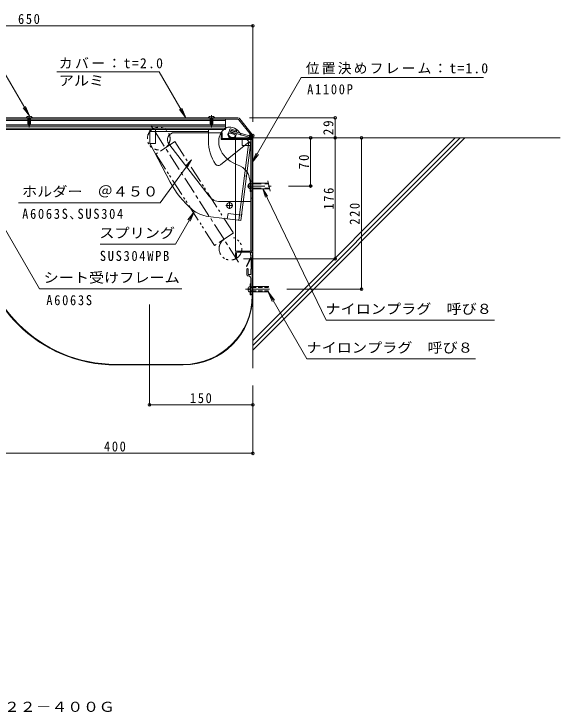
# Model space of a CAD drawing. Units: millimetres, scale not verified. Extents: x -755 to 657, y -677 to 339.
# Drawn here: x -137 to 657, y -677 to 339 of the extents above; entities that cross this region are included whole.
import ezdxf
from ezdxf.enums import TextEntityAlignment as Align

# ---------------------------------------------------------------- set-up
doc = ezdxf.new("R2010")
doc.units = ezdxf.units.MM
doc.header["$LTSCALE"] = 5
doc.header["$PDMODE"] = 32
doc.header["$PDSIZE"] = 4
for name, pattern in [('CHAIN1', [8, 5, -1, 1, -1]), ('CHAIN2', [12, 9, -1, 1, -1]), ('DASHED1', [1.8, 1.2, -0.6]), ('DASHED2', [3, 2, -1]), ('DASHED3', [4, 3, -1]), ('DOUBLE_CHAIN1', [8.8, 5, -1, 0.6, -0.6, 0.6, -1])]:
    doc.linetypes.add(name, pattern=pattern)
for name, color, linetype, lineweight in [('A-0', 2, 'Continuous', 9), ('A-1', 2, 'Continuous', 9), ('A-4', 4, 'Continuous', 9), ('A-5', 7, 'Continuous', 9), ('A-6', 6, 'Continuous', 5), ('A-D', 2, 'Continuous', 9), ('A-E', 4, 'Continuous', 9), ('A-F', 2, 'Continuous', 9)]:
    doc.layers.add(name, color=color, linetype=linetype, lineweight=lineweight)
doc.layers.add('F-5_F-5ﾚｲﾔ', color=2, linetype='Continuous')
doc.styles.add('ＭＳ ゴシック', font='')
doc.styles.get('ＭＳ ゴシック').set_extended_font_data('MS Gothic')

msp = doc.modelspace()

# ---------------------------------------------------------------- linework, layer by layer
at = {"layer": 'A-0'}
msp.add_line((209.89, 157.263), (209.89, 47.687), dxfattribs=at)
at = {"layer": 'A-1'}
for p, q in [((170.39, 184.263), (-399.61, 184.263)), ((170.39, 171.263), (170.39, 186.263)), ((170.39, 176.263), (-400.61, 176.263)), ((170.39, 178.263), (-399.61, 178.263)), ((170.468, 173.263), (-391.61, 173.263)), ((170.39, 171.263), (-399.61, 171.263))]:
    msp.add_line(p, q, dxfattribs=at)
at = {"layer": 'A-1', "color": 5, "lineweight": 5}
for p, q in [((166.89, 158.263), (208.89, 158.263)), ((208.89, 155.263), (208.89, -3.737))]:
    msp.add_line(p, q, dxfattribs=at)
at = {"layer": 'A-1', "color": 6, "lineweight": 5}
for p, q in [((207.89, 159.263), (177.89, 159.263)), ((208.89, 158.263), (208.89, 70.463))]:
    msp.add_line(p, q, dxfattribs=at)
at = {"layer": 'A-4', "color": 7}
for p, q in [((209.89, 322.079), (-440.11, 322.079)), ((209.89, 322.079), (209.89, 182.735)), ((73.795, 255.349), (-74.9, 255.349)), ((209.211, 123.359), (280.558, 246.936)), ((545.489, 246.936), (280.558, 246.936)), ((-114.674, 191.03), (-120.415, 204.888)), ((112.447, 188.402), (106.707, 202.26)), ((329.667, 188.263), (205.105, 188.263)), ((329.667, 188.263), (329.667, 159.263)), ((60.359, 168.263), (145.374, 168.263)), ((145.374, 168.263), (145.374, 171.263)), ((145.374, 168.263), (145.374, 154.873)), ((162.96, 120.125), (204.613, 153.453)), ((207.138, 153.164), (204.18, 153.686)), ((204.613, 153.453), (207.134, 153.136)), ((294.112, 159.263), (294.112, 89.263)), ((367.982, 159.263), (328.932, 159.263)), ((329.667, 159.263), (329.667, -16.737)), ((367.982, 159.263), (367.982, -60.737)), ((60.924, 150.788), (90.077, 94.819)), ((206.269, 148.24), (203.555, 148.719)), ((209.211, 123.359), (214.951, 137.218)), ((209.211, 123.359), (218.343, 135.26)), ((197.922, 103.901), (200.899, 103.527)), ((-186.573, 89.213), (-100.345, -60.137)), ((294.112, 89.263), (261.764, 89.263)), ((75.309, 65.05), (-130.769, 65.05)), ((124.914, 51.834), (115.782, 39.934)), ((192.803, 39.112), (145.177, 45.098)), ((97.715, 4.724), (-11.931, 4.724)), ((331.167, -16.737), (196.39, -16.737)), ((106.708, -60.137), (-100.345, -60.137)), ((367.982, -60.737), (259.514, -60.737)), ((232.473, -64.537), (238.213, -78.395)), ((59.89, -228.903), (59.89, -83.136)), ((561.497, -105.594), (316.581, -105.594)), ((533.926, -161.943), (288.71, -161.943)), ((209.89, -299.226), (209.89, -200.683)), ((59.89, -228.903), (209.89, -228.903)), ((209.89, -299.226), (-190.094, -299.226))]:
    msp.add_line(p, q, dxfattribs=at)
at = {"layer": 'A-4', "color": 3}
for p, q in [((-418.482, 188.263), (188.261, 188.263)), ((189.827, 185.508), (207.672, 163.073)), ((68.359, 171.263), (68.359, 151.263)), ((95.986, 166.763), (163.89, 166.763)), ((163.89, 166.763), (163.89, 156.763)), ((177.664, 167.979), (178.255, 169.975)), ((206.606, 161.492), (178.232, 169.897)), ((165.64, 156.763), (163.89, 156.763)), ((180.64, 158.263), (165.64, 158.263)), ((165.64, 158.263), (165.64, 156.763)), ((180.64, 158.263), (180.64, 156.763)), ((201.39, 156.763), (180.64, 156.763)), ((207.39, 150.763), (201.39, 156.763)), ((88.05, 150.678), (146.386, 74.594)), ((207.39, 150.763), (207.39, 86.763)), ((207.39, 96.513), (208.89, 96.513)), ((208.89, 86.763), (207.39, 86.763)), ((207.39, 82.013), (208.89, 82.013)), ((207.39, 66.763), (207.39, 71.763)), ((162.257, 66.763), (207.39, 66.763)), ((172.959, 41.606), (173.956, 49.544)), ((173.956, 49.544), (193.8, 47.049)), ((192.803, 39.112), (177.92, 40.983)), ((194.05, 49.034), (192.803, 39.112))]:
    msp.add_line(p, q, dxfattribs=at)
at = {"layer": 'A-4', "color": 7, "linetype": 'DASHED1'}
msp.add_line((60.359, 168.263), (145.374, 168.263), dxfattribs=at)
at = {"layer": 'A-4', "color": 5, "lineweight": 5}
for p, q in [((163.89, 166.763), (163.89, 159.763)), ((165.39, 166.763), (163.89, 166.763)), ((165.39, 166.763), (165.39, 159.763)), ((207.39, 156.763), (166.89, 156.763)), ((184.89, 156.763), (184.89, -5.237)), ((194.39, 156.763), (194.39, 148.263)), ((207.39, -3.737), (207.39, 156.763)), ((207.39, 148.263), (194.39, 148.263)), ((208.89, 96.263), (207.39, 96.263)), ((208.89, 82.263), (207.39, 82.263)), ((184.89, -5.237), (205.89, -5.237)), ((184.89, -8.237), (184.89, -16.737)), ((186.39, -8.237), (186.39, -16.737)), ((187.89, -6.737), (205.89, -6.737)), ((184.89, -16.737), (186.39, -16.737))]:
    msp.add_line(p, q, dxfattribs=at)
at = {"layer": 'A-4', "color": 6, "lineweight": 5}
for p, q in [((205.89, 159.263), (174.89, 159.263)), ((174.89, 159.263), (174.89, 158.263)), ((207.89, 158.263), (177.89, 158.263)), ((208.89, 73.263), (209.89, 73.263))]:
    msp.add_line(p, q, dxfattribs=at)
at = {"layer": 'A-4', "color": 7, "linetype": 'CHAIN2'}
for p, q in [((181.155, 60.988), (170.562, 60.988)), ((176.166, 66.166), (176.166, 55.926))]:
    msp.add_line(p, q, dxfattribs=at)
at = {"layer": 'A-4'}
for p, q in [((207.928, -6.434), (207.14, -7.222)), ((208.352, -6.434), (209.14, -7.222)), ((207.14, -10.847), (207.14, -13.847)), ((209.092, -28.617), (208.59, -14.438)), ((208.59, -28.637), (208.59, -14.438)), ((209.14, -10.847), (209.14, -12.94)), ((209.388, -14.199), (209.14, -12.94)), ((209.89, -28.617), (209.388, -14.199)), ((207.69, -28.637), (207.674, -28.568)), ((207.718, -28.756), (207.69, -28.637)), ((207.747, -28.874), (207.718, -28.756)), ((207.779, -28.991), (207.747, -28.874)), ((207.815, -29.105), (207.779, -28.991)), ((207.855, -29.218), (207.815, -29.105)), ((207.881, -29.281), (207.855, -29.218)), ((207.949, -29.425), (207.881, -29.281)), ((208.09, -29.66), (207.949, -29.425)), ((208.257, -29.882), (208.09, -29.66)), ((208.442, -30.094), (208.257, -29.882)), ((208.642, -30.298), (208.442, -30.094)), ((208.606, -28.706), (208.59, -28.637)), ((208.633, -28.825), (208.606, -28.706)), ((208.663, -28.943), (208.633, -28.825)), ((208.851, -30.498), (208.642, -30.298)), ((208.695, -29.06), (208.663, -28.943)), ((208.731, -29.175), (208.695, -29.06)), ((208.771, -29.287), (208.731, -29.175)), ((208.797, -29.35), (208.771, -29.287)), ((208.865, -29.494), (208.797, -29.35)), ((209.006, -29.729), (208.865, -29.494)), ((209.172, -29.951), (209.006, -29.729)), ((209.092, -28.617), (209.89, -28.617)), ((209.358, -30.163), (209.172, -29.951)), ((209.558, -30.367), (209.358, -30.163)), ((209.767, -30.567), (209.558, -30.367)), ((208.974, -30.613), (208.851, -30.498)), ((208.991, -69.934), (208.991, -30.613)), ((209.889, -30.682), (209.767, -30.567)), ((209.891, -69.934), (209.891, -30.682)), ((10.805, -169.934), (108.991, -169.934)), ((108.991, -170.834), (10.805, -170.834))]:
    msp.add_line(p, q, dxfattribs=at)
at = {"layer": 'A-4', "color": 7}
for points in [[(-151.809, 255.349), (-114.674, 191.03), (-123.806, 202.93)], [(73.795, 255.349), (112.447, 188.402), (103.315, 200.302)], [(206.59, 93.562), (206.254, 95.375), (205.644, 98.474), (204.945, 101.496), (204.1, 104.395), (203.054, 107.122), (201.749, 109.629), (200.852, 110.963), (199.083, 112.999), (195.392, 115.979), (191.1, 118.491), (186.453, 120.771), (181.698, 123.057), (177.081, 125.586), (174.563, 127.257), (172.853, 128.585), (170.129, 131.107), (167.706, 133.895), (165.599, 136.912), (163.826, 140.123), (162.403, 143.493), (161.745, 145.507), (161.344, 147), (160.824, 149.611), (160.538, 152.255), (160.506, 154.921), (160.749, 157.594), (161.288, 160.262), (161.745, 161.801), (162.358, 163.444), (163.699, 166.192), (165.376, 168.742), (167.359, 170.986), (169.622, 172.82), (172.134, 174.135), (173.694, 174.619), (175.211, 174.868), (177.911, 174.857), (180.636, 174.339), (183.289, 173.37)], [(183.289, 173.37), (185.774, 172.007), (187.993, 170.306), (189.12, 169.188), (189.604, 168.631), (190.375, 167.632), (191.076, 166.592), (191.722, 165.52), (192.33, 164.425), (192.914, 163.316), (193.248, 162.67)], [(97.715, 4.724), (124.914, 51.834), (119.173, 37.976)], [(288.71, -161.943), (232.473, -64.537), (241.605, -76.437)]]:
    msp.add_lwpolyline(points, dxfattribs=at)
at = {"layer": 'A-4', "color": 3}
for points in [[(60.359, 151.263), (60.359, 171.263), (70.359, 171.263)], [(208.89, 86.763), (208.89, 71.763), (207.39, 71.763)]]:
    msp.add_lwpolyline(points, dxfattribs=at)
at = {"layer": 'A-4'}
for points in [[(207.14, -7.222), (207.046, -7.33), (206.888, -7.52), (206.741, -7.714), (206.611, -7.918), (206.547, -8.042), (206.521, -8.096), (206.481, -8.192), (206.444, -8.29), (206.41, -8.389), (206.39, -8.447)], [(207.14, -8.347), (207.03, -8.487), (206.846, -8.731), (206.677, -8.983), (206.539, -9.247), (206.473, -9.408), (206.46, -9.447), (206.439, -9.516), (206.42, -9.586), (206.401, -9.656), (206.39, -9.697)], [(207.14, -9.597), (207.03, -9.737), (206.846, -9.981), (206.677, -10.233), (206.539, -10.497), (206.473, -10.658), (206.46, -10.698), (206.439, -10.766), (206.42, -10.836), (206.401, -10.906), (206.39, -10.947)], [(209.14, -7.222), (209.234, -7.33), (209.392, -7.52), (209.539, -7.714), (209.67, -7.918), (209.734, -8.042), (209.759, -8.096), (209.799, -8.192), (209.836, -8.29), (209.87, -8.389)], [(209.14, -8.347), (209.251, -8.487), (209.435, -8.731), (209.603, -8.983), (209.742, -9.247), (209.807, -9.408), (209.82, -9.447), (209.841, -9.516), (209.86, -9.586), (209.88, -9.656)], [(209.14, -9.597), (209.251, -9.737), (209.435, -9.981), (209.603, -10.233), (209.742, -10.497), (209.807, -10.658), (209.82, -10.698), (209.841, -10.766), (209.86, -10.836), (209.89, -10.946)], [(207.14, -13.847), (200.816, -27.448), (201.54, -27.786)], [(207.69, -28.637), (207.69, -14.562), (201.54, -27.786)]]:
    msp.add_lwpolyline(points, dxfattribs=at)
at = {"layer": 'A-4', "color": 7}
msp.add_circle((176.166, 60.988), 4, dxfattribs=at)
for centre, radius, start, end in [((188.261, 184.263), 4, 38.5, 90), ((188.261, 184.263), 2, 38.5, 90), ((65.359, 153.097), 5, 180, 207.51349), ((205.374, 154.873), 60, 180, 214.11108), ((159.837, 124.029), 5, 214.11108, 308.66471), ((205.374, 154.873), 130, 207.51349, 230.04277), ((150.786, 89.719), 45, 230.04277, 262.83614)]:
    msp.add_arc(centre, radius, start, end, dxfattribs=at)
at = {"layer": 'A-4', "color": 3}
for centre, radius, start, end in [((188.261, 184.263), 4, 38.5, 90), ((188.261, 184.263), 2, 38.5, 90), ((95.986, 156.763), 10, 90, 217.47821), ((206.89, 162.451), 1, 253.5, 38.5), ((162.257, 86.763), 20, 217.47821, 270)]:
    msp.add_arc(centre, radius, start, end, dxfattribs=at)
at = {"layer": 'A-4', "color": 5, "lineweight": 5}
for centre, radius, start, end in [((166.89, 159.763), 3, 180, 270), ((166.89, 159.763), 1.5, 180, 270), ((205.89, 155.263), 3, 0, 90), ((187.89, -8.237), 3, 90, 180), ((187.89, -8.237), 1.5, 90, 180), ((205.89, -3.737), 1.5, 270, 0), ((205.89, -3.737), 3, 270, 0)]:
    msp.add_arc(centre, radius, start, end, dxfattribs=at)
at = {"layer": 'A-4', "color": 6, "lineweight": 5}
for radius in [2, 1]:
    msp.add_arc((207.89, 157.263), radius, 0, 90, dxfattribs=at)
at = {"layer": 'A-4'}
for centre, radius, start, end in [((10.805, 30.066), 200.9, 180, 270), ((10.805, 30.066), 200, 180, 270), ((207.133, -11.157), 2.811, 89.86011, 105.33086), ((207.133, -12.407), 2.811, 89.86011, 105.33086), ((208.14, -6.647), 0.3, 45, 135), ((209.147, -11.157), 2.811, 74.66914, 90.13989), ((209.147, -12.407), 2.811, 74.66914, 90.13989), ((207.133, -13.657), 2.811, 89.86011, 105.33086), ((209.147, -13.657), 2.811, 74.66914, 90.13989), ((108.991, -69.934), 100.9, 270, 0), ((108.991, -69.934), 100, 270, 0)]:
    msp.add_arc(centre, radius, start, end, dxfattribs=at)
at = {"layer": 'A-4', "color": 7}
for p in [(209.89, 322.079), (329.667, 188.263), (209.89, 162.451), (294.112, 159.263), (329.667, 159.263), (367.982, 159.263), (294.112, 89.263), (329.667, -16.737), (367.982, -60.737), (59.89, -228.903), (209.89, -228.903), (209.89, -299.226)]:
    msp.add_point(p, dxfattribs=at)
at = {"layer": 'A-4', "color": 3}
msp.add_point((209.906, 162.451), dxfattribs=at)
at = {"layer": 'A-5', "color": 3}
for p, q in [((191.392, 186.753), (209.237, 164.318)), ((206.038, 159.574), (177.664, 167.979))]:
    msp.add_line(p, q, dxfattribs=at)
at = {"layer": 'A-5', "linetype": 'CHAIN1'}
msp.add_line((189.329, -21.249), (62.246, 176.861), dxfattribs=at)
at = {"layer": 'A-5', "linetype": 'DOUBLE_CHAIN1'}
for q in [(69.097, 135.627), (181.798, 21.046)]:
    msp.add_line((96.591, 153.877), q, dxfattribs=at)
at = {"layer": 'A-5'}
for p, q in [((120.817, 127.389), (112.192, 118.342)), ((224.66, 85.042), (231.512, 74.588)), ((224.66, 85.042), (228.573, 73.17)), ((224.66, 85.042), (316.581, -105.594))]:
    msp.add_line(p, q, dxfattribs=at)
at = {"layer": 'A-5', "linetype": 'DOUBLE_CHAIN1'}
msp.add_lwpolyline([(181.798, 21.046), (154.304, 2.796), (69.097, 135.627)], dxfattribs=at)
at = {"layer": 'A-5'}
msp.add_lwpolyline([(75.309, 65.05), (120.817, 127.389), (114.828, 116.418)], dxfattribs=at)
at = {"layer": 'A-5', "linetype": 'DOUBLE_CHAIN1'}
for centre, start, end in [((73.259, 158.182), 301.63453, 269.16991), ((177.529, -1.834), 123.57518, 74.135)]:
    msp.add_arc(centre, 16.5, start, end, dxfattribs=at)
at = {"layer": 'A-5', "color": 3}
msp.add_arc((206.89, 162.451), 3, 253.5, 38.5, dxfattribs=at)
at = {"layer": 'A-6'}
for p, q in [((656.709, 159.263), (209.89, 159.263)), ((209.89, -135.248), (504.4, 159.263)), ((209.89, -142.319), (511.472, 159.263)), ((209.89, -149.39), (518.543, 159.263)), ((209.89, -175.683), (209.89, 159.263))]:
    msp.add_line(p, q, dxfattribs=at)
msp.add_point((206.89, 162.451), dxfattribs=at)
at = {"layer": 'A-D'}
for p, q in [((-196.906, 186.263), (166.259, 186.263)), ((170.39, 176.263), (157.89, 176.263))]:
    msp.add_line(p, q, dxfattribs=at)
at = {"layer": 'A-E', "color": 3}
msp.add_line((-400.61, 186.263), (188.261, 186.263), dxfattribs=at)
at = {"layer": 'A-E', "color": 2}
for p, q in [((-119.669, 188.551), (-119.669, 188.263)), ((-119.669, 188.551), (-110.269, 188.551)), ((-119.669, 188.263), (-110.269, 188.263)), ((-116.969, 188.263), (-116.969, 179.727)), ((-116.369, 188.263), (-116.369, 178.688)), ((-115.469, 190.743), (-115.469, 190.342)), ((-115.469, 190.342), (-114.469, 190.342)), ((-114.469, 190.743), (-114.469, 190.342)), ((-113.569, 188.263), (-113.569, 178.688)), ((-112.969, 188.263), (-112.969, 185.23)), ((-112.969, 185.23), (-112.969, 179.727)), ((-110.269, 188.551), (-110.269, 188.263)), ((145.19, 188.551), (145.19, 188.263)), ((145.19, 188.551), (154.59, 188.551)), ((145.19, 188.263), (154.59, 188.263)), ((147.89, 188.263), (147.89, 179.727)), ((148.49, 188.263), (148.49, 178.688)), ((149.39, 190.743), (149.39, 190.342)), ((149.39, 190.342), (150.39, 190.342)), ((150.39, 190.743), (150.39, 190.342)), ((151.29, 188.263), (151.29, 178.688)), ((151.89, 188.263), (151.89, 185.23)), ((151.89, 185.23), (151.89, 179.727)), ((154.59, 188.551), (154.59, 188.263)), ((-114.969, 176.263), (-116.969, 179.727)), ((-114.969, 176.263), (-112.969, 179.727)), ((149.89, 176.263), (147.89, 179.727)), ((149.89, 176.263), (151.89, 179.727))]:
    msp.add_line(p, q, dxfattribs=at)
at = {"layer": 'A-E', "color": 2, "linetype": 'CHAIN1'}
for p, q in [((-114.969, 192.169), (-114.969, 174.642)), ((149.89, 192.169), (149.89, 174.642))]:
    msp.add_line(p, q, dxfattribs=at)
at = {"layer": 'A-E'}
for p, q in [((175.179, 167.13), (176.835, 171.938)), ((176.6, 166.195), (183.721, 163.906)), ((184.632, 170.054), (177.449, 172.274)), ((178.075, 169.397), (177.587, 167.978)), ((178.742, 167.082), (177.587, 167.978)), ((179.834, 169.967), (178.373, 169.895)), ((178.742, 167.082), (178.922, 167.549)), ((180.077, 166.653), (178.922, 167.549)), ((179.834, 169.967), (179.713, 169.481)), ((181.174, 169.553), (179.713, 169.481)), ((180.077, 166.653), (180.256, 167.12)), ((181.412, 166.224), (180.256, 167.12)), ((181.174, 169.553), (181.053, 169.067)), ((182.513, 169.139), (181.053, 169.067)), ((181.412, 166.224), (181.591, 166.691)), ((182.747, 165.795), (181.591, 166.691)), ((182.513, 169.139), (182.392, 168.653)), ((183.853, 168.724), (182.392, 168.653)), ((182.747, 165.795), (182.926, 166.262)), ((184.082, 165.366), (182.926, 166.262)), ((183.853, 168.724), (183.732, 168.238)), ((185.193, 168.31), (183.732, 168.238)), ((184.261, 165.833), (184.082, 165.366)), ((184.872, 170.369), (184.632, 170.054)), ((185.193, 168.31), (185.608, 168.03)), ((185.55, 170.482), (186.818, 169.626)), ((186.818, 169.626), (185.608, 168.03))]:
    msp.add_line(p, q, dxfattribs=at)
msp.add_lwpolyline([(185.62, 163.792), (186.168, 165.22), (184.261, 165.833)], dxfattribs=at)
at = {"layer": 'A-E', "color": 2}
for centre, start, end in [((-114.969, 184.663), 94.70192, 140.39801), ((-114.969, 184.663), 39.60199, 85.29854), ((149.89, 184.663), 94.70192, 140.39801), ((149.89, 184.663), 39.60199, 85.29854)]:
    msp.add_arc(centre, 6.1, start, end, dxfattribs=at)
at = {"layer": 'A-E'}
for centre, start, end in [((175.652, 166.967), 161, 218.34935), ((177.302, 171.797), 72.82011, 166), ((185.27, 170.067), 56, 142.82239), ((185.153, 163.971), 266.80858, 339)]:
    msp.add_arc(centre, 0.5, start, end, dxfattribs=at)
for major_axis, ratio, start_param, end_param in [((-5.695, 1.961), 0.6759, 5.77751626, 9.98741255), ((-4.75, 1.636), 0.6113, 5.58620516, 10.18912916)]:
    msp.add_ellipse((179.601, 163.077), major_axis=major_axis, ratio=ratio, start_param=start_param, end_param=end_param, dxfattribs=at)
at = {"layer": 'A-F', "color": 7}
for p, q in [((189.826, 39.486), (204.161, 153.538)), ((192.803, 39.112), (207.138, 153.164)), ((209.89, 94.263), (208.89, 94.263)), ((208.89, 84.263), (209.89, 84.263))]:
    msp.add_line(p, q, dxfattribs=at)
at = {"layer": 'A-F', "color": 5, "lineweight": 5}
for p, q in [((209.89, 155.263), (209.89, 74.263)), ((203.852, -60.374), (203.681, -60.203))]:
    msp.add_line(p, q, dxfattribs=at)
at = {"layer": 'A-F', "color": 3}
msp.add_line((68.359, 151.263), (60.359, 151.263), dxfattribs=at)
at = {"layer": 'A-F'}
for p, q in [((206.39, 97.263), (207.39, 97.263)), ((206.39, 81.263), (206.39, 97.263)), ((209.89, 93.263), (232.676, 93.263)), ((231.84, 96.763), (235.423, 81.763)), ((203.09, 89.763), (204.59, 89.763)), ((204.59, 88.763), (203.09, 88.763)), ((204.59, 89.763), (204.59, 88.763)), ((209.89, 85.263), (234.587, 85.263)), ((206.39, 81.263), (207.39, 81.263)), ((201.24, -39.243), (201.24, -31.737)), ((203.24, -39.237), (203.24, -31.737)), ((203.24, -39.237), (206.99, -39.237)), ((206.99, -31.737), (206.99, -39.237)), ((208.99, -67.737), (208.99, -31.737)), ((206.99, -68.737), (206.99, -44.737)), ((203.09, -59.837), (203.09, -61.637)), ((205.99, -52.737), (206.99, -52.737)), ((205.99, -52.737), (205.99, -68.737)), ((205.99, -57.487), (206.99, -57.487)), ((208.99, -58.187), (205.99, -58.187)), ((208.99, -56.937), (233.554, -56.937)), ((208.99, -63.287), (205.99, -63.287)), ((205.99, -63.987), (206.99, -63.987)), ((205.99, -63.987), (206.99, -63.987)), ((205.99, -68.737), (206.99, -68.737)), ((206.99, -63.987), (208.99, -63.987)), ((233.554, -64.537), (208.99, -64.537))]:
    msp.add_line(p, q, dxfattribs=at)
at = {"layer": 'A-F', "linetype": 'DASHED3'}
for p, q in [((207.39, 92.263), (232.915, 92.263)), ((207.39, 86.263), (234.348, 86.263))]:
    msp.add_line(p, q, dxfattribs=at)
at = {"layer": 'A-F', "linetype": 'CHAIN1'}
for p, q in [((202.39, 89.263), (236.764, 89.263)), ((234.514, -60.737), (194.988, -60.737))]:
    msp.add_line(p, q, dxfattribs=at)
at = {"layer": 'A-F', "color": 5, "linetype": 'DASHED2', "lineweight": 5}
for p, q in [((194.89, -6.737), (194.89, -5.237)), ((204.89, -6.737), (204.89, -5.237))]:
    msp.add_line(p, q, dxfattribs=at)
at = {"layer": 'A-F', "linetype": 'DASHED1'}
for p, q in [((203.574, -60.242), (204.724, -60.242)), ((204.724, -61.233), (204.724, -60.242)), ((208.99, -58.187), (234.122, -58.187)), ((203.574, -61.233), (204.724, -61.233)), ((208.99, -63.287), (234.122, -63.287))]:
    msp.add_line(p, q, dxfattribs=at)
at = {"layer": 'A-F'}
msp.add_lwpolyline([(205.99, -57.487), (206.99, -57.487), (208.99, -57.487)], dxfattribs=at)
for centre, radius, start, end in [((207.54, 89.263), 4.45, 104.97665, 255.02327), ((202.24, -31.737), 1, 0, 180), ((203.24, -39.243), 2, 180, 272.60698), ((207.99, -31.737), 1, 0, 180), ((203.49, -44.737), 3.5, 0, 92.60692), ((205.99, -59.837), 2.9, 90, 180), ((205.99, -61.637), 2.9, 180, 270), ((207.99, -67.737), 1, 180.70776, 360)]:
    msp.add_arc(centre, radius, start, end, dxfattribs=at)
at = {"layer": 'A-F', "linetype": 'DASHED1'}
for centre, start, end in [((203.574, -59.741), 165.58551, 270), ((203.574, -61.733), 90, 194.41449)]:
    msp.add_arc(centre, 0.5, start, end, dxfattribs=at)

# ---------------------------------------------------------------- texts
at = {"layer": 'A-4', "color": 2, "style": 'ＭＳ ゴシック', "width": 1.1}
for s, p in [('アルミ', (-72.048, 230.775)), ('ホルダー\u3000＠４５０', (-125.534, 69.624)), ('スプリング', (-13.128, 9.298)), ('シート受けフレーム', (-94.135, -55.564)), ('ナイロンプラグ\u3000呼び８', (315.654, -101.02)), ('ナイロンプラグ\u3000呼び８', (288.083, -157.369))]:
    msp.add_text(s, height=14.66, dxfattribs=at).set_placement(p, align=Align.BOTTOM_LEFT)
at = {"layer": 'A-4', "color": 2, "char_height": 14.66, "attachment_point": 7, "style": 'ＭＳ ゴシック'}
for s, insert in [('\\T1.27;\\W0.9;650', (-131.36, 324.566)), ('\\T1.18;カバー：t=2.0', (-72.048, 259.922)), ('\\T1.16;位置決めフレーム：t=1.0', (287.146, 251.51)), ('\\T1.28;\\W0.9;A1100P', (289.037, 222.363)), ('\\T1.28;\\W0.9;A6063S､SUS304', (-125.296, 40.477)), ('\\T1.28;\\W0.9;SUS304WPB', (-12.378, -19.849)), ('\\T1.28;\\W0.9;A6063S', (-90.194, -84.138)), ('\\T1.27;\\W0.9;150', (118.64, -226.416)), ('\\T1.27;\\W0.9;400', (-6.352, -296.739))]:
    msp.add_mtext(s, dxfattribs=dict(at, insert=insert))
at = {"layer": 'A-4', "color": 2, "char_height": 14.66, "attachment_point": 7, "rotation": 90, "style": 'ＭＳ ゴシック'}
for s, insert in [('\\T1.27;\\W0.95;29', (327.347, 163.138)), ('\\T1.27;\\W0.95;70', (291.792, 113.638)), ('\\T1.27;\\W0.9;176', (327.847, 55.013)), ('\\T1.27;\\W0.9;220', (365.662, 33.013))]:
    msp.add_mtext(s, dxfattribs=dict(at, insert=insert))
at = {"layer": 'F-5_F-5ﾚｲﾔ', "style": 'ＭＳ ゴシック', "width": 1.15}
msp.add_text('外壁-外壁用\u3000ＷＡＸ２２－４００Ｇ', height=14.66, dxfattribs=at).set_placement((-370.105, -679.346), align=Align.BOTTOM_LEFT)

doc.saveas('drawing.dxf')
